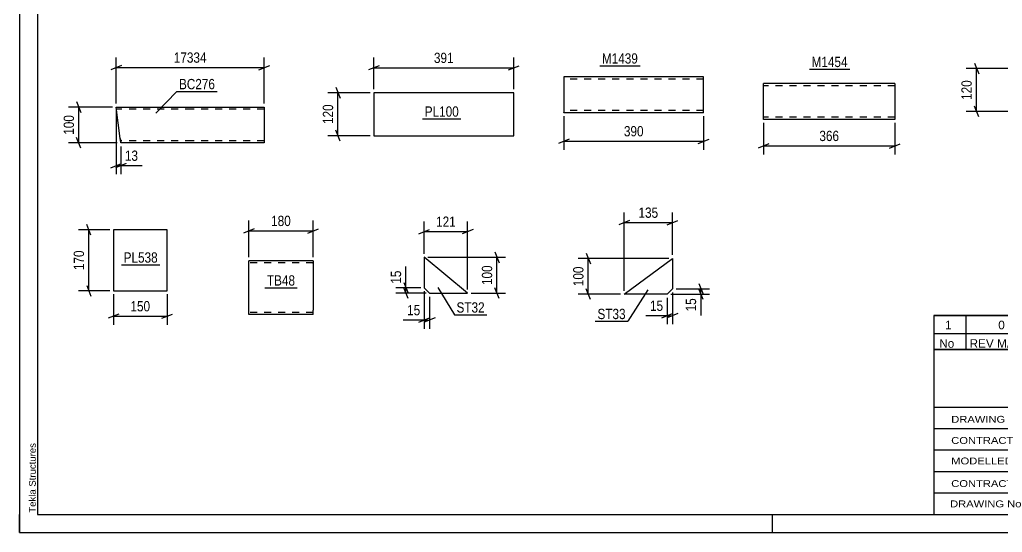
# Model space of a CAD drawing. Header units: millimetres. Extents: x 0 to 420, y 0 to 297.
# Drawn here: x 0 to 274.1, y 0 to 143.2 of the extents above; entities that cross this region are included whole.
import ezdxf

# ---------------------------------------------------------------- set-up
doc = ezdxf.new("R2010")
doc.units = ezdxf.units.MM
doc.linetypes.add('DXK_LINE_DOT2', pattern=[3.9198, 1.9599, -1.9599])
doc.styles.add('Arial', font='ARIAL.TTF', dxfattribs={"height": 0.2})
doc.styles.add('Arial Narrow', font='ARIALN.TTF', dxfattribs={"height": 0.2})

# ---------------------------------------------------------------- blocks, each defined once
blk = doc.blocks.new('Unknown-122571602-1115')
at = {"color": 5, "linetype": 'Continuous'}
for p, q in [((0, 297), (0, 0)), ((5, 292), (5, 5)), ((0, 0), (0, 5)), ((5, 5), (415, 5)), ((210, 0), (210, 5)), ((0, 0), (420, 0))]:
    blk.add_line(p, q, dxfattribs=at)
at = {"color": 174, "linetype": 'Continuous', "style": 'Arial'}
blk.add_text('Tekla Structures', height=1.9102, rotation=90, dxfattribs=at).set_placement((4.5, 5.5))
blk = doc.blocks.new('Part-122571602-7698 - 7692')
at = {"color": 2, "linetype": 'Continuous'}
for p, q in [((168.63, 66.48), (182.13, 76.48)), ((182.13, 76.48), (182.13, 67.98)), ((180.63, 66.48), (168.63, 66.48)), ((182.13, 67.98), (180.63, 66.48))]:
    blk.add_line(p, q, dxfattribs=at)
blk = doc.blocks.new('Part-122571602-7588 - 7584')
at = {"color": 2, "linetype": 'Continuous'}
for p, q in [((41.15, 84.47), (26.15, 84.47)), ((26.15, 84.47), (26.15, 67.47)), ((41.15, 67.47), (41.15, 84.47)), ((26.15, 67.47), (41.15, 67.47))]:
    blk.add_line(p, q, dxfattribs=at)
blk = doc.blocks.new('Part-122571602-7619 - 7615')
at = {"color": 2, "linetype": 'Continuous'}
for p, q in [((81.9, 75.81), (63.9, 75.81)), ((63.9, 60.9), (63.9, 75.81)), ((81.9, 75.81), (81.9, 62.01)), ((63.9, 60.81), (63.9, 60.9)), ((81.9, 60.81), (63.9, 60.81)), ((81.9, 60.81), (81.9, 62.01))]:
    blk.add_line(p, q, dxfattribs=at)
at = {"color": 7, "linetype": 'DXK_LINE_DOT2'}
for p, q in [((81.9, 75.21), (63.9, 75.21)), ((81.9, 75.16), (81.9, 75.21)), ((81.9, 75.21), (81.9, 75.16)), ((81.9, 75.07), (81.9, 75.16)), ((81.9, 75.16), (81.9, 75.07)), ((63.9, 61.41), (63.9, 61.46)), ((81.9, 61.41), (63.9, 61.41)), ((81.9, 61.46), (81.9, 61.78)), ((81.9, 61.41), (81.9, 61.46))]:
    blk.add_line(p, q, dxfattribs=at)
blk = doc.blocks.new('Part-122571602-7642 - 7636')
at = {"color": 2, "linetype": 'Continuous'}
for p, q in [((112.88, 76.8), (112.88, 68.3)), ((124.97, 66.8), (112.88, 76.8)), ((112.88, 68.3), (114.38, 66.8)), ((114.38, 66.8), (124.97, 66.8))]:
    blk.add_line(p, q, dxfattribs=at)
blk = doc.blocks.new('Part-122571602-7919 - 7913')
at = {"color": 2, "linetype": 'Continuous'}
for p, q in [((244.14, 125.32), (207.54, 125.32)), ((207.54, 115.32), (207.54, 125.32)), ((244.14, 125.32), (244.14, 115.32)), ((244.14, 115.32), (207.54, 115.32))]:
    blk.add_line(p, q, dxfattribs=at)
at = {"color": 7, "linetype": 'DXK_LINE_DOT2'}
for p, q in [((244.14, 124.72), (207.54, 124.72)), ((244.14, 124.68), (244.14, 124.72)), ((244.14, 124.72), (244.14, 124.68)), ((244.14, 124.58), (244.14, 124.68)), ((244.14, 124.68), (244.14, 124.58)), ((207.54, 115.92), (207.54, 115.97)), ((244.14, 115.92), (207.54, 115.92))]:
    blk.add_line(p, q, dxfattribs=at)
blk = doc.blocks.new('Part-122571602-8151 - 8145')
at = {"color": 2, "linetype": 'Continuous'}
for p, q in [((190.81, 127.16), (151.81, 127.16)), ((151.81, 127.16), (151.81, 117.25)), ((190.81, 118.36), (190.81, 127.16)), ((190.81, 117.16), (190.81, 118.36)), ((151.81, 117.16), (151.81, 117.25)), ((190.81, 117.16), (151.81, 117.16))]:
    blk.add_line(p, q, dxfattribs=at)
at = {"color": 7, "linetype": 'DXK_LINE_DOT2'}
for p, q in [((190.81, 126.56), (151.81, 126.56)), ((190.81, 117.81), (190.81, 118.13)), ((151.81, 117.76), (151.81, 117.81)), ((190.81, 117.76), (151.81, 117.76)), ((190.81, 117.76), (190.81, 117.81))]:
    blk.add_line(p, q, dxfattribs=at)
blk = doc.blocks.new('Part-122571602-8173 - 8167')
at = {"color": 2, "linetype": 'Continuous'}
for p, q in [((28.07, 109.96), (26.92, 118.76)), ((26.92, 118.76), (48.15, 118.76)), ((48.25, 118.76), (68.25, 118.76)), ((68.25, 118.76), (68.25, 118.67)), ((68.25, 118.67), (68.25, 108.76)), ((28.22, 108.85), (28.07, 109.96)), ((28.23, 108.76), (28.22, 108.85)), ((48.15, 108.76), (28.23, 108.76)), ((68.25, 108.76), (48.25, 108.76))]:
    blk.add_line(p, q, dxfattribs=at)
at = {"color": 7, "linetype": 'DXK_LINE_DOT2'}
for p, q in [((48.15, 118.16), (26.99, 118.16)), ((68.25, 118.16), (48.25, 118.16)), ((28.07, 109.96), (28.19, 109.11)), ((28.15, 109.36), (28.15, 109.4)), ((48.15, 109.36), (28.15, 109.36)), ((68.25, 109.36), (48.25, 109.36)), ((68.25, 109.36), (68.25, 109.41))]:
    blk.add_line(p, q, dxfattribs=at)
blk = doc.blocks.new('Part-122571602-12447 - 12446')
at = {"color": 2, "linetype": 'Continuous'}
for p, q in [((137.85, 122.76), (98.79, 122.76)), ((98.79, 122.76), (98.79, 110.76)), ((137.85, 110.76), (137.85, 122.76)), ((98.79, 110.76), (137.85, 110.76))]:
    blk.add_line(p, q, dxfattribs=at)
blk = doc.blocks.new('StraightDimension-122571602-7711 - 7692')
at = {"color": 7, "linetype": 'Continuous'}
for p, q in [((158.03, 77.98), (159.23, 74.98)), ((181.13, 76.48), (155.78, 76.48)), ((158.63, 66.48), (158.63, 76.48)), ((167.63, 66.48), (155.78, 66.48)), ((159.23, 64.98), (158.03, 67.98))]:
    blk.add_line(p, q, dxfattribs=at)
at = {"color": 0}
blk.add_wipeout([(157.88, 74.83), (153.68, 74.83), (153.68, 68.14), (157.88, 68.14)], dxfattribs=at)
at = {"color": 3, "style": 'Arial Narrow'}
blk.add_text('100', height=2.863, rotation=90.0002, dxfattribs=at).set_placement((157.28, 68.74))
blk = doc.blocks.new('StraightDimension-122571602-7700 - 7692')
at = {"color": 7, "linetype": 'Continuous'}
for p, q in [((189.45, 69.48), (190.65, 66.48)), ((181.63, 66.48), (192.45, 66.48)), ((183.13, 67.98), (192.45, 67.98)), ((190.65, 64.98), (189.45, 67.98)), ((190.05, 66.48), (190.05, 67.98))]:
    blk.add_line(p, q, dxfattribs=at)
at = {"color": 0}
blk.add_wipeout([(189.3, 65.96), (185.1, 65.96), (185.1, 61.1), (189.3, 61.1)], dxfattribs=at)
at = {"color": 7, "linetype": 'Continuous'}
blk.add_line((190.05, 66.48), (190.05, 60.58), dxfattribs=at)
blk.add_line((190.05, 66.48), (190.05, 60.58), dxfattribs=at)
at = {"color": 3, "style": 'Arial Narrow'}
blk.add_text('15', height=2.863, rotation=90.0002, dxfattribs=at).set_placement((188.7, 61.7))
blk = doc.blocks.new('StraightDimension-122571602-7723 - 7692')
at = {"color": 7, "linetype": 'Continuous'}
for p, q in [((182.13, 66.98), (182.13, 58.09)), ((180.63, 65.48), (180.63, 58.09)), ((179.13, 59.89), (182.13, 61.09)), ((183.63, 61.09), (180.63, 59.89)), ((180.63, 60.49), (182.13, 60.49))]:
    blk.add_line(p, q, dxfattribs=at)
at = {"color": 0}
blk.add_wipeout([(180.11, 61.24), (180.11, 65.44), (175.25, 65.44), (175.25, 61.24)], dxfattribs=at)
at = {"color": 7, "linetype": 'Continuous'}
blk.add_line((180.63, 60.49), (174.73, 60.49), dxfattribs=at)
blk.add_line((180.63, 60.49), (174.73, 60.49), dxfattribs=at)
at = {"color": 3, "style": 'Arial Narrow'}
blk.add_text('15', height=2.863, dxfattribs=at).set_placement((175.85, 61.84))
blk = doc.blocks.new('StraightDimension-122571602-7737 - 7692')
at = {"color": 7, "linetype": 'Continuous'}
for p, q in [((168.63, 67.48), (168.63, 89.33)), ((182.13, 77.48), (182.13, 89.33)), ((170.13, 87.08), (167.13, 85.88)), ((168.63, 86.48), (182.13, 86.48)), ((180.63, 85.88), (183.63, 87.08))]:
    blk.add_line(p, q, dxfattribs=at)
at = {"color": 0}
blk.add_wipeout([(178.73, 87.23), (178.73, 91.43), (172.04, 91.43), (172.04, 87.23)], dxfattribs=at)
at = {"color": 3, "style": 'Arial Narrow'}
blk.add_text('135', height=2.863, dxfattribs=at).set_placement((172.64, 87.83))
blk = doc.blocks.new('StraightDimension-122571602-7590 - 7584')
at = {"color": 7, "linetype": 'Continuous'}
for p, q in [((19.9, 82.97), (18.7, 85.97)), ((25.15, 84.47), (16.45, 84.47)), ((19.3, 67.47), (19.3, 84.47)), ((18.7, 68.97), (19.9, 65.97)), ((25.15, 67.47), (16.45, 67.47))]:
    blk.add_line(p, q, dxfattribs=at)
at = {"color": 0}
blk.add_wipeout([(18.55, 79.31), (14.35, 79.31), (14.35, 72.63), (18.55, 72.63)], dxfattribs=at)
at = {"color": 3, "style": 'Arial Narrow'}
blk.add_text('170', height=2.863, rotation=90.0002, dxfattribs=at).set_placement((17.95, 73.23))
blk = doc.blocks.new('StraightDimension-122571602-7601 - 7584')
at = {"color": 7, "linetype": 'Continuous'}
for p, q in [((26.15, 66.47), (26.15, 57.96)), ((41.15, 66.47), (41.15, 57.96)), ((27.65, 60.96), (24.65, 59.76)), ((26.15, 60.36), (41.15, 60.36)), ((39.65, 59.76), (42.65, 60.96))]:
    blk.add_line(p, q, dxfattribs=at)
at = {"color": 0}
blk.add_wipeout([(36.99, 61.11), (36.99, 65.31), (30.31, 65.31), (30.31, 61.11)], dxfattribs=at)
at = {"color": 3, "style": 'Arial Narrow'}
blk.add_text('150', height=2.863, dxfattribs=at).set_placement((30.91, 61.71))
blk = doc.blocks.new('StraightDimension-122571602-7622 - 7615')
at = {"color": 7, "linetype": 'Continuous'}
for p, q in [((63.9, 76.81), (63.9, 87.03)), ((81.9, 76.81), (81.9, 87.03)), ((65.4, 84.78), (62.4, 83.58)), ((63.9, 84.18), (81.9, 84.18)), ((80.4, 83.58), (83.4, 84.78))]:
    blk.add_line(p, q, dxfattribs=at)
at = {"color": 0}
blk.add_wipeout([(76.25, 84.93), (76.25, 89.13), (69.56, 89.13), (69.56, 84.93)], dxfattribs=at)
at = {"color": 3, "style": 'Arial Narrow'}
blk.add_text('180', height=2.863, dxfattribs=at).set_placement((70.16, 85.53))
blk = doc.blocks.new('StraightDimension-122571602-7656 - 7636')
at = {"color": 7, "linetype": 'Continuous'}
for p, q in [((113.88, 76.8), (135.56, 76.8)), ((132.56, 78.3), (133.76, 75.3)), ((133.16, 66.8), (133.16, 76.8)), ((125.97, 66.8), (135.56, 66.8)), ((133.76, 65.3), (132.56, 68.3))]:
    blk.add_line(p, q, dxfattribs=at)
at = {"color": 0}
blk.add_wipeout([(132.41, 75.14), (128.21, 75.14), (128.21, 68.46), (132.41, 68.46)], dxfattribs=at)
at = {"color": 3, "style": 'Arial Narrow'}
blk.add_text('100', height=2.863, rotation=90.0002, dxfattribs=at).set_placement((131.81, 69.06))
blk = doc.blocks.new('StraightDimension-122571602-7678 - 7636')
at = {"color": 7, "linetype": 'Continuous'}
for p, q in [((112.88, 67.3), (112.88, 56.87)), ((114.38, 65.8), (114.38, 56.87)), ((111.38, 58.67), (114.38, 59.87)), ((115.88, 59.87), (112.88, 58.67)), ((112.88, 59.27), (114.38, 59.27))]:
    blk.add_line(p, q, dxfattribs=at)
at = {"color": 0}
blk.add_wipeout([(112.35, 60.02), (112.35, 64.22), (107.5, 64.22), (107.5, 60.02)], dxfattribs=at)
at = {"color": 7, "linetype": 'Continuous'}
blk.add_line((112.88, 59.27), (106.97, 59.27), dxfattribs=at)
blk.add_line((112.88, 59.27), (106.97, 59.27), dxfattribs=at)
at = {"color": 3, "style": 'Arial Narrow'}
blk.add_text('15', height=2.863, dxfattribs=at).set_placement((108.1, 60.62))
blk = doc.blocks.new('StraightDimension-122571602-7668 - 7636')
at = {"color": 7, "linetype": 'Continuous'}
for p, q in [((112.88, 77.8), (112.88, 86.81)), ((124.97, 67.8), (124.97, 86.81)), ((111.38, 83.36), (114.38, 84.56)), ((112.88, 83.96), (124.97, 83.96)), ((126.47, 84.56), (123.47, 83.36))]:
    blk.add_line(p, q, dxfattribs=at)
at = {"color": 0}
blk.add_wipeout([(122.27, 84.71), (122.27, 88.91), (115.58, 88.91), (115.58, 84.71)], dxfattribs=at)
at = {"color": 3, "style": 'Arial Narrow'}
blk.add_text('121', height=2.863, dxfattribs=at).set_placement((116.18, 85.31))
blk = doc.blocks.new('StraightDimension-122571602-7644 - 7636')
at = {"color": 7, "linetype": 'Continuous'}
for p, q in [((107.16, 69.8), (108.36, 66.8)), ((111.88, 68.3), (104.91, 68.3)), ((113.38, 66.8), (104.91, 66.8)), ((108.36, 65.3), (107.16, 68.3)), ((107.76, 66.8), (107.76, 68.3))]:
    blk.add_line(p, q, dxfattribs=at)
at = {"color": 0}
blk.add_wipeout([(107.01, 73.68), (102.81, 73.68), (102.81, 68.83), (107.01, 68.83)], dxfattribs=at)
at = {"color": 7, "linetype": 'Continuous'}
blk.add_line((107.76, 68.3), (107.76, 74.21), dxfattribs=at)
blk.add_line((107.76, 68.3), (107.76, 74.21), dxfattribs=at)
at = {"color": 3, "style": 'Arial Narrow'}
blk.add_text('15', height=2.863, rotation=90.0002, dxfattribs=at).set_placement((106.41, 69.43))
blk = doc.blocks.new('StraightDimension-122571602-7921 - 7913')
at = {"color": 7, "linetype": 'Continuous'}
for p, q in [((207.54, 114.32), (207.54, 105.51)), ((244.14, 114.32), (244.14, 105.51)), ((209.04, 108.51), (206.04, 107.31)), ((207.54, 107.91), (244.14, 107.91)), ((242.64, 107.31), (245.64, 108.51))]:
    blk.add_line(p, q, dxfattribs=at)
at = {"color": 0}
blk.add_wipeout([(229.18, 108.66), (229.18, 112.86), (222.5, 112.86), (222.5, 108.66)], dxfattribs=at)
at = {"color": 3, "style": 'Arial Narrow'}
blk.add_text('366', height=2.863, dxfattribs=at).set_placement((223.1, 109.26))
blk = doc.blocks.new('StraightDimension-122571602-8153 - 8145')
at = {"color": 7, "linetype": 'Continuous'}
for p, q in [((151.81, 116.16), (151.81, 106.82)), ((190.81, 116.16), (190.81, 106.82)), ((153.31, 109.82), (150.31, 108.62)), ((189.31, 108.62), (192.31, 109.82)), ((151.81, 109.22), (190.81, 109.22))]:
    blk.add_line(p, q, dxfattribs=at)
at = {"color": 0}
blk.add_wipeout([(174.65, 109.97), (174.65, 114.17), (167.97, 114.17), (167.97, 109.97)], dxfattribs=at)
at = {"color": 3, "style": 'Arial Narrow'}
blk.add_text('390', height=2.863, dxfattribs=at).set_placement((168.57, 110.57))
blk = doc.blocks.new('StraightDimension-122571602-8192 - 8167')
at = {"color": 7, "linetype": 'Continuous'}
for p, q in [((25.92, 118.76), (13.64, 118.76)), ((15.89, 120.26), (17.09, 117.26)), ((16.49, 108.76), (16.49, 118.76)), ((17.09, 107.26), (15.89, 110.26)), ((27.23, 108.76), (13.64, 108.76))]:
    blk.add_line(p, q, dxfattribs=at)
at = {"color": 0}
blk.add_wipeout([(15.74, 117.1), (11.54, 117.1), (11.54, 110.42), (15.74, 110.42)], dxfattribs=at)
at = {"color": 3, "style": 'Arial Narrow'}
blk.add_text('100', height=2.863, rotation=90.0002, dxfattribs=at).set_placement((15.14, 111.02))
blk = doc.blocks.new('StraightDimension-122571602-8206 - 8167')
at = {"color": 7, "linetype": 'Continuous'}
for p, q in [((26.92, 119.76), (26.92, 132.63)), ((68.25, 119.76), (68.25, 132.63)), ((28.42, 130.38), (25.42, 129.18)), ((26.92, 129.78), (68.25, 129.78)), ((66.75, 129.18), (69.75, 130.38))]:
    blk.add_line(p, q, dxfattribs=at)
at = {"color": 0}
blk.add_wipeout([(52.75, 130.53), (52.75, 134.73), (42.41, 134.73), (42.41, 130.53)], dxfattribs=at)
at = {"color": 3, "style": 'Arial Narrow'}
blk.add_text('17334', height=2.863, dxfattribs=at).set_placement((43.01, 131.13))
blk = doc.blocks.new('StraightDimension-122571602-14622 - 8167')
at = {"color": 7, "linetype": 'Continuous'}
for p, q in [((26.92, 117.76), (26.92, 99.99)), ((28.23, 107.76), (28.23, 99.99)), ((25.42, 101.79), (28.42, 102.99)), ((29.73, 102.99), (26.73, 101.79)), ((26.92, 102.39), (28.23, 102.39))]:
    blk.add_line(p, q, dxfattribs=at)
at = {"color": 0}
blk.add_wipeout([(33.61, 103.14), (33.61, 107.34), (28.76, 107.34), (28.76, 103.14)], dxfattribs=at)
at = {"color": 7, "linetype": 'Continuous'}
blk.add_line((28.23, 102.39), (34.14, 102.39), dxfattribs=at)
blk.add_line((28.23, 102.39), (34.14, 102.39), dxfattribs=at)
at = {"color": 3, "style": 'Arial Narrow'}
blk.add_text('13', height=2.863, dxfattribs=at).set_placement((29.36, 103.74))
blk = doc.blocks.new('StraightDimension-122571602-1551 - 1522')
at = {"color": 7, "linetype": 'Continuous'}
for p, q in [((275.94, 129.5), (264.09, 129.5)), ((266.34, 131), (267.54, 128)), ((266.94, 117.5), (266.94, 129.5)), ((267.54, 116), (266.34, 119)), ((275.94, 117.5), (264.09, 117.5))]:
    blk.add_line(p, q, dxfattribs=at)
at = {"color": 0}
blk.add_wipeout([(266.19, 126.84), (261.99, 126.84), (261.99, 120.15), (266.19, 120.15)], dxfattribs=at)
at = {"color": 3, "style": 'Arial Narrow'}
blk.add_text('120', height=2.863, rotation=90.0002, dxfattribs=at).set_placement((265.59, 120.75))
blk = doc.blocks.new('StraightDimension-122571602-12593 - 12446')
at = {"color": 7, "linetype": 'Continuous'}
for p, q in [((88.19, 124.26), (89.39, 121.26)), ((97.79, 122.76), (85.94, 122.76)), ((88.79, 110.76), (88.79, 122.76)), ((97.79, 110.76), (85.94, 110.76)), ((89.39, 109.26), (88.19, 112.26))]:
    blk.add_line(p, q, dxfattribs=at)
at = {"color": 0}
blk.add_wipeout([(88.04, 120.1), (83.84, 120.1), (83.84, 113.42), (88.04, 113.42)], dxfattribs=at)
at = {"color": 3, "style": 'Arial Narrow'}
blk.add_text('120', height=2.863, rotation=90.0002, dxfattribs=at).set_placement((87.44, 114.02))
blk = doc.blocks.new('StraightDimension-122571602-12597 - 12446')
at = {"color": 7, "linetype": 'Continuous'}
for p, q in [((98.79, 123.76), (98.79, 132.55)), ((137.85, 123.76), (137.85, 132.55)), ((100.29, 130.3), (97.29, 129.1)), ((98.79, 129.7), (137.85, 129.7)), ((136.35, 129.1), (139.35, 130.3))]:
    blk.add_line(p, q, dxfattribs=at)
at = {"color": 0}
blk.add_wipeout([(121.66, 130.45), (121.66, 134.65), (114.98, 134.65), (114.98, 130.45)], dxfattribs=at)
at = {"color": 3, "style": 'Arial Narrow'}
blk.add_text('391', height=2.863, dxfattribs=at).set_placement((115.58, 131.05))
blk = doc.blocks.new('Unknown-122571602-14643')
at = {"color": 7, "linetype": 'Continuous'}
for p, q in [((255, 51.05), (255, 5)), ((255, 51.05), (415, 51.05)), ((415, 51), (415, 5)), ((255, 35), (415, 35)), ((295.14, 35), (295.14, 5)), ((255, 29), (415, 29)), ((397, 5.05), (397, 29.05)), ((255, 23), (415, 23)), ((339.14, 23), (339.14, 5)), ((255, 17), (415, 17)), ((255, 11), (397, 11)), ((255, 5), (415, 5))]:
    blk.add_line(p, q, dxfattribs=at)
at = {"color": 7, "style": 'Arial Narrow'}
for s, height, width, p in [('DRAWING TITLE', 1.9089, 1.425378, (259.88, 30.61)), ('TRUSS', 1.909, 1.425378, (296.81, 30.59)), ('CONTRACT', 1.909, 1.425378, (259.88, 24.71)), ('TERMINAL BUILDING', 1.9089, 1.425378, (297.06, 25.07)), ('MODELLED BY', 1.9089, 1.425378, (259.88, 18.98)), ('GSK', 1.909, 1.425378, (296.88, 19.04)), ('ISSUED', 1.909, 1.425378, (339.94, 18.64)), ('21.05.2026', 1.909, 1.425378, (356.69, 18.52)), ('CONTRACT NO', 1.9089, 1.425378, (259.88, 12.66)), ('AN-C-1376', 1.909, 1.425378, (297.23, 12.78)), ('SCALE', 1.909, 1.425378, (339.94, 12.65)), ('A1', 6.204, 1.25, (401.24, 7.2)), ('DRAWING No', 1.909, 1.425378, (259.56, 7)), ('[TR.593 - 1]', 1.9089, 1.425378, (297.46, 6.99)), ('1', 3.34, 1.5, (376.91, 5.68)), ('REVISION No.', 1.9089, 1.425378, (339.94, 5.77))]:
    blk.add_text(s, height=height, dxfattribs=dict(at, width=width)).set_placement(p)
at = {"color": 7, "linetype": 'Continuous', "style": 'Arial Narrow'}
for s, height, width, p in [('PH #', 2.1, 1.42538, (402.4, 24.55)), ('110', 2.1, 1.42538, (403.19, 18.65)), ('NTS', 1.909, 1.425378, (357, 13.05))]:
    blk.add_text(s, height=height, dxfattribs=dict(at, width=width)).set_placement(p)
blk = doc.blocks.new('Unknown-122571602-14644')
at = {"color": 7, "linetype": 'Continuous'}
for p, q in [((255, 60.55), (415, 60.55)), ((415, 60.55), (255, 60.55)), ((255, 60.55), (255, 55.55)), ((264, 60.55), (264, 55.55)), ((288, 60.55), (288, 55.55)), ((385, 60.55), (385, 55.55)), ((415, 60.55), (415, 55.55)), ((255, 55.55), (415, 55.55)), ((255, 55.55), (255, 51.05)), ((255, 55.55), (415, 55.55)), ((264, 55.55), (264, 51.05)), ((288, 55.55), (288, 51.05)), ((385, 55.55), (385, 51.05)), ((415, 55.55), (415, 51.05)), ((415, 51.05), (255, 51.05))]:
    blk.add_line(p, q, dxfattribs=at)
at = {"color": 7, "linetype": 'Continuous', "style": 'Arial Narrow'}
for s, height, width, p in [('1', 2.39, 1.196471, (258.16, 56.7)), ('0', 2.39, 1.196471, (273, 56.7)), ('ISSUED FOR CONSTRUCTION', 2.3861, 1.196471, (290, 56.7)), ('21.05.2026', 2.386, 1.196471, (391, 56.7)), ('No', 2.386, 1.2, (256.54, 51.55)), ('REV MARK', 2.386, 1.2, (265, 51.55)), ('REVISION DESCRIPTION', 2.3861, 1.2, (290, 51.55)), ('REV. DATE', 2.386, 1.2, (390.28, 51.55))]:
    blk.add_text(s, height=height, dxfattribs=dict(at, width=width)).set_placement(p)
blk = doc.blocks.new('Mark-122571602-7694 - 7692')
at = {"color": 0}
blk.add_wipeout([(169.04, 59.55), (169.04, 62.55), (161.19, 62.55), (161.19, 59.55)], dxfattribs=at)
blk.add_wipeout([(169.04, 59.55), (169.04, 62.55), (161.19, 62.55), (161.19, 59.55)], dxfattribs=at)
at = {"color": 30, "linetype": 'Continuous'}
for p in [(175.26, 67.73), (160.59, 58.95)]:
    blk.add_line(p, (169.64, 58.95), dxfattribs=at)
at = {"color": 3, "style": 'Arial Narrow'}
blk.add_text('ST33', height=2.863, dxfattribs=at).set_placement((161.19, 59.55))
blk = doc.blocks.new('Mark-122571602-7586 - 7584')
at = {"color": 0}
blk.add_wipeout([(38.52, 75.31), (38.52, 78.31), (29.01, 78.31), (29.01, 75.31)], dxfattribs=at)
blk.add_wipeout([(38.52, 75.31), (38.52, 78.31), (29.01, 78.31), (29.01, 75.31)], dxfattribs=at)
at = {"color": 30, "linetype": 'Continuous'}
blk.add_line((28.41, 74.71), (39.12, 74.71), dxfattribs=at)
at = {"color": 3, "style": 'Arial Narrow'}
blk.add_text('PL538', height=2.863, dxfattribs=at).set_placement((29.01, 75.31))
blk = doc.blocks.new('Mark-122571602-7617 - 7615')
at = {"color": 0}
blk.add_wipeout([(76.83, 68.91), (76.83, 71.91), (68.98, 71.91), (68.98, 68.91)], dxfattribs=at)
blk.add_wipeout([(76.83, 68.91), (76.83, 71.91), (68.98, 71.91), (68.98, 68.91)], dxfattribs=at)
at = {"color": 30, "linetype": 'Continuous'}
blk.add_line((68.38, 68.31), (77.43, 68.31), dxfattribs=at)
at = {"color": 3, "style": 'Arial Narrow'}
blk.add_text('TB48', height=2.863, dxfattribs=at).set_placement((68.98, 68.91))
blk = doc.blocks.new('Mark-122571602-7638 - 7636')
at = {"color": 0}
blk.add_wipeout([(129.73, 61.37), (129.73, 64.37), (121.87, 64.37), (121.87, 61.37)], dxfattribs=at)
blk.add_wipeout([(129.73, 61.37), (129.73, 64.37), (121.87, 64.37), (121.87, 61.37)], dxfattribs=at)
at = {"color": 30, "linetype": 'Continuous'}
for p, q in [((116.63, 68.36), (121.27, 60.77)), ((121.27, 60.77), (130.33, 60.77))]:
    blk.add_line(p, q, dxfattribs=at)
at = {"color": 3, "style": 'Arial Narrow'}
blk.add_text('ST32', height=2.863, dxfattribs=at).set_placement((121.87, 61.37))
blk = doc.blocks.new('Mark-122571602-7915 - 7913')
at = {"color": 0}
blk.add_wipeout([(230.97, 129.92), (230.97, 132.92), (220.92, 132.92), (220.92, 129.92)], dxfattribs=at)
blk.add_wipeout([(230.97, 129.92), (230.97, 132.92), (220.92, 132.92), (220.92, 129.92)], dxfattribs=at)
at = {"color": 30, "linetype": 'Continuous'}
blk.add_line((220.32, 129.32), (231.57, 129.32), dxfattribs=at)
at = {"color": 3, "style": 'Arial Narrow'}
blk.add_text('M1454', height=2.863, dxfattribs=at).set_placement((220.92, 129.92))
blk = doc.blocks.new('Mark-122571602-8147 - 8145')
at = {"color": 0}
blk.add_wipeout([(172.48, 130.89), (172.48, 133.89), (162.43, 133.89), (162.43, 130.89)], dxfattribs=at)
blk.add_wipeout([(172.48, 130.89), (172.48, 133.89), (162.43, 133.89), (162.43, 130.89)], dxfattribs=at)
at = {"color": 30, "linetype": 'Continuous'}
blk.add_line((161.83, 130.29), (173.08, 130.29), dxfattribs=at)
at = {"color": 3, "style": 'Arial Narrow'}
blk.add_text('M1439', height=2.863, dxfattribs=at).set_placement((162.43, 130.89))
blk = doc.blocks.new('Mark-122571602-8169 - 8167')
at = {"color": 0}
blk.add_wipeout([(54.5, 123.73), (54.5, 126.73), (44.45, 126.73), (44.45, 123.73)], dxfattribs=at)
blk.add_wipeout([(54.5, 123.73), (54.5, 126.73), (44.45, 126.73), (44.45, 123.73)], dxfattribs=at)
at = {"color": 30, "linetype": 'Continuous'}
for p, q in [((37.97, 117.01), (43.85, 123.13)), ((43.85, 123.13), (55.1, 123.13))]:
    blk.add_line(p, q, dxfattribs=at)
at = {"color": 3, "style": 'Arial Narrow'}
blk.add_text('BC276', height=2.863, dxfattribs=at).set_placement((44.45, 123.73))
blk = doc.blocks.new('Mark-122571602-12808 - 12446')
at = {"color": 0}
blk.add_wipeout([(122.52, 116.06), (122.52, 119.06), (113.01, 119.06), (113.01, 116.06)], dxfattribs=at)
blk.add_wipeout([(122.52, 116.06), (122.52, 119.06), (113.01, 119.06), (113.01, 116.06)], dxfattribs=at)
at = {"color": 30, "linetype": 'Continuous'}
blk.add_line((112.41, 115.46), (123.12, 115.46), dxfattribs=at)
at = {"color": 3, "style": 'Arial Narrow'}
blk.add_text('PL100', height=2.863, dxfattribs=at).set_placement((113.01, 116.06))

msp = doc.modelspace()

# ---------------------------------------------------------------- block references
for name in ['Unknown-122571602-1115', 'Part-122571602-8151 - 8145', 'Part-122571602-7919 - 7913', 'Part-122571602-12447 - 12446', 'Part-122571602-8173 - 8167', 'Part-122571602-7588 - 7584', 'Part-122571602-7642 - 7636', 'Part-122571602-7619 - 7615', 'Part-122571602-7698 - 7692', 'Unknown-122571602-14644', 'Unknown-122571602-14643']:
    msp.add_blockref(name, (0, 0))

# ---------------------------------------------------------------- next in the draw order: block references
for name in ['Mark-122571602-8147 - 8145', 'Mark-122571602-7915 - 7913', 'StraightDimension-122571602-1551 - 1522', 'StraightDimension-122571602-12593 - 12446', 'StraightDimension-122571602-8192 - 8167', 'Mark-122571602-12808 - 12446', 'StraightDimension-122571602-8153 - 8145', 'StraightDimension-122571602-7921 - 7913', 'StraightDimension-122571602-7622 - 7615', 'StraightDimension-122571602-7590 - 7584', 'Mark-122571602-7586 - 7584', 'StraightDimension-122571602-7656 - 7636', 'StraightDimension-122571602-7711 - 7692', 'Mark-122571602-7617 - 7615']:
    msp.add_blockref(name, (0, 0))

# ---------------------------------------------------------------- next in the draw order: block references
for name in ['StraightDimension-122571602-8206 - 8167', 'StraightDimension-122571602-12597 - 12446', 'StraightDimension-122571602-14622 - 8167', 'StraightDimension-122571602-7700 - 7692', 'StraightDimension-122571602-7601 - 7584', 'StraightDimension-122571602-7678 - 7636']:
    msp.add_blockref(name, (0, 0))

# ---------------------------------------------------------------- next in the draw order: block references
for name in ['Mark-122571602-8169 - 8167', 'StraightDimension-122571602-7668 - 7636', 'StraightDimension-122571602-7723 - 7692']:
    msp.add_blockref(name, (0, 0))

# ---------------------------------------------------------------- next in the draw order: block references
for name in ['StraightDimension-122571602-7737 - 7692', 'StraightDimension-122571602-7644 - 7636', 'Mark-122571602-7638 - 7636']:
    msp.add_blockref(name, (0, 0))

# ---------------------------------------------------------------- next in the draw order: block references
msp.add_blockref('Mark-122571602-7694 - 7692', (0, 0))

doc.saveas('drawing.dxf')
